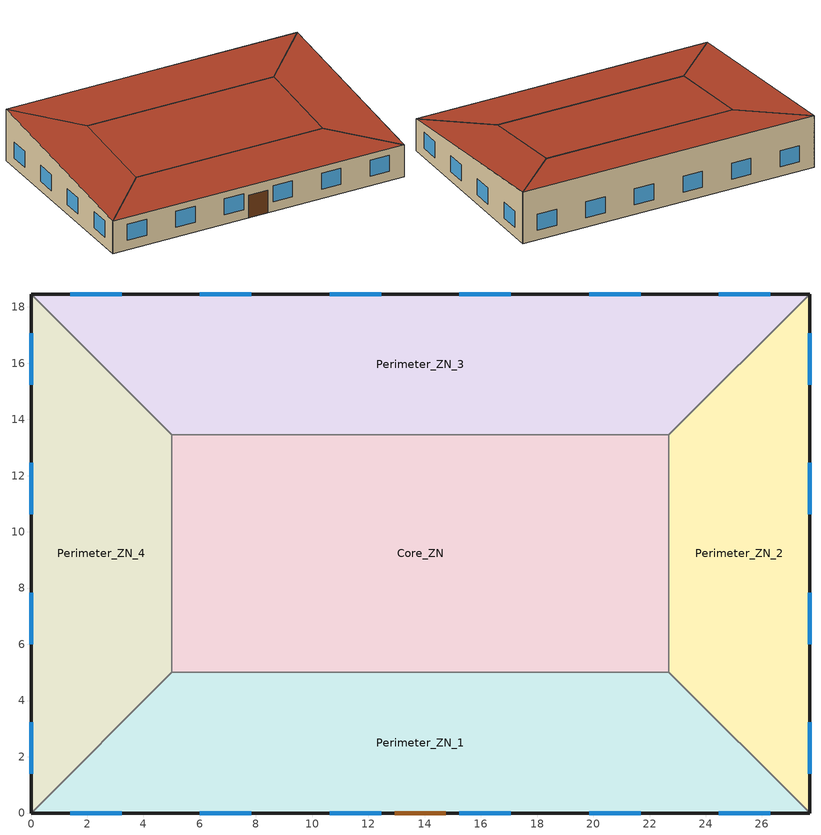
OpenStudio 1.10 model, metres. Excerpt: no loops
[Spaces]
Core_ZN
 floor ground: 22.69,13.46 22.69,5 5,5 5,13.46 z0
 wall to Perimeter_ZN_4: 5,13.46,4.4 5,13.46,0 5,5,0 5,5,3.55
 wall to Perimeter_ZN_2: 22.69,5,3.55 22.69,5,0 22.69,13.46,0 22.69,13.46,4.4
 wall to Perimeter_ZN_3: 22.69,13.46 5,13.46 z0:4.4
 wall to Perimeter_ZN_1: 5,5 22.69,5 z0:3.55
 roof outside: 22.69,5,3.55 22.69,13.46,4.4 5,13.46,4.4 5,5,3.55
Perimeter_ZN_3
 floor ground: 27.69,18.46 22.69,13.46 5,13.46 0,18.46 z0
 wall outside: 27.69,18.46 0,18.46 z0:4.9
 wall to Perimeter_ZN_2: 22.69,13.46,4.4 22.69,13.46,0 27.69,18.46,0 27.69,18.46,4.9
 wall to Perimeter_ZN_4: 0,18.46,4.9 0,18.46,0 5,13.46,0 5,13.46,4.4
 window: 26.3,18.46 24.47,18.46 / 3.22,18.46 1.39,18.46 / 21.68,18.46 19.85,18.46 / 12.45,18.46 10.62,18.46 / 7.84,18.46 6.01,18.46 / 17.07,18.46 15.24,18.46 z0.9:2.42
 roof outside: 22.69,13.46,4.4 27.69,18.46,4.9 0,18.46,4.9 5,13.46,4.4
Perimeter_ZN_2
 floor ground: 27.69,18.46 27.69,0 22.69,5 22.69,13.46 z0
 wall outside: 27.69,0,3.05 27.69,0,0 27.69,18.46,0 27.69,18.46,4.9
 wall to Perimeter_ZN_1: 22.69,5,3.55 22.69,5,0 27.69,0,0 27.69,0,3.05
 window: 27.69,1.39 27.69,3.22 / 27.69,6.01 27.69,7.84 / 27.69,10.62 27.69,12.45 / 27.69,15.24 27.69,17.07 z0.9:2.42
 roof outside: 27.69,0,3.05 27.69,18.46,4.9 22.69,13.46,4.4 22.69,5,3.55
Perimeter_ZN_1
 floor ground: 22.69,5 27.69,0 0,0 5,5 z0
 wall outside: 0,0 27.69,0 z0:3.05
 wall to Perimeter_ZN_4: 5,5,3.55 5,5,0 0,0,0 0,0,3.05
 window: 6.01,0 7.84,0 / 15.24,0 17.07,0 / 24.47,0 26.3,0 / 1.39,0 3.22,0 / 10.62,0 12.45,0 / 19.85,0 21.68,0 z0.9:2.42
 door: 12.93,0 14.76,0 z0:2.13
 roof outside: 27.69,0,3.05 22.69,5,3.55 5,5,3.55 0,0,3.05
Perimeter_ZN_4
 floor ground: 0,18.46 5,13.46 5,5 0,0 z0
 wall outside: 0,18.46,4.9 0,18.46,0 0,0,0 0,0,3.05
 window: 0,3.22 0,1.39 / 0,12.45 0,10.62 / 0,17.07 0,15.24 / 0,7.84 0,6.01 z0.9:2.42
 roof outside: 0,0,3.05 5,5,3.55 5,13.46,4.4 0,18.46,4.9
[Site]
Houston Bush Intercontinental_TX_USA: Latitude {deg}=30; Longitude {deg}=-95.37; Time Zone {hr}=-6; Elevation {m}=29; Terrain=City
[Building]
DOE Ref Pre-1980-SmallOffice-ASHRAE 169-2006-2A created: 2016-02-16 11:43:09 -0800: North Axis {deg}=0; Default Construction Set=DOE Ref Pre-1980 - Office - ASHRAE 169-2006-2A adj roof insulation adj ext wall insulation
[Site:GroundTemperature:BuildingSurface]
20.541, 20.346, 20.801, 22.127, 22.752, 22.868, 22.937, 22.96, 22.981, 22.822, 21.631, 20.645
[Site:WaterMainsTemperature]
Calculation Method=Correlation; Annual Average Outdoor Air Temperature {C}=20.3167; Maximum Difference In Monthly Average Outdoor Air Temperatures {deltaC}=17.8
[SizingPeriod:DesignDay] Barometric Pressure {Pa}=100977; Sky Clearness=0; Rain Indicator=0; Snow Indicator=0; Day of Month=21; Daylight Saving Time Indicator=0; Humidity Indicating Type=Wetbulb; Dry-Bulb Temperature Range Modifier Type=DefaultMultipliers
Name | Maximum Dry-Bulb Temperature {C} | Daily Dry-Bulb Temperature Range {deltaC} | Humidity Indicating Conditions at Maximum Dry-Bulb {BasedOnField A3} | Wind Speed {m/s} | Wind Direction {deg} | Month | Day Type | Solar Model Indicator | ASHRAE Taub | ASHRAE Taud
Houston Bush Intercontinental Ann Htg 99.6% Condns DB | -1.6 | 0 | -1.6 | 2.8 | 0 | 1 | WinterDesignDay | ASHRAEClearSky
Houston Bush Intercontinental Ann Clg .4% Condns DB=>MWB | 36 | 10.1 | 24.8 | 3.5 | 170 | 7 | SummerDesignDay | ASHRAETau | 0.499 | 1.97
[ClimateZones]
Climate Zone Institution Name 1=ASHRAE; Climate Zone Document Name 1=ANSI/ASHRAE Standard 169; Climate Zone Document Year 1=2006; Climate Zone Institution Name 2=CEC; Climate Zone Document Name 2=California Climate Zone Descriptions; Climate Zone Document Year 2=1995
[Material:NoMass] Thermal Absorptance=0.9; Solar Absorptance=0.7
Name | Roughness | Thermal Resistance {m2-K/W} | Visible Absorptance
CP02 CARPET PAD | VeryRough | 0.21648 | 0.8
Typical Carpet Pad | Smooth | 0.21648 | 0.8
Typical Insulation | Smooth | 0.0282222 | 0.7
Typical Insulation R-8.88_R-value 15.38 (ft^2*h*R/Btu) | Smooth | 2.70857 | 0.7
Typical Insulation R-19 | Smooth | 3.34609 | 0.7
[Material]
Name | Roughness | Thickness {m} | Conductivity {W/m-K} | Density {kg/m3} | Specific Heat {J/kg-K} | Thermal Absorptance | Solar Absorptance | Visible Absorptance
100mm Normalweight concrete floor | MediumSmooth | 0.1016 | 2.31 | 2322 | 832
G01 13mm gypsum board | Smooth | 0.0127 | 0.16 | 800 | 1090 | 0.9 | 0.7 | 0.5
4 in. Normalweight Concrete Floor | MediumRough | 0.1016 | 2.31 | 2322 | 832 | 0.9 | 0.7 | 0.7
Roof Membrane | VeryRough | 0.0095 | 0.16 | 1121.29 | 1460 | 0.9 | 0.77 | 0.7
HW CONCRETE | Rough | 0.1016 | 1.31125 | 2240 | 837.36 | 0.9 | 0.7 | 0.7
8 in. Concrete Block Basement Wall | MediumRough | 0.2032 | 1.326 | 1842 | 912 | 0.9 | 0.7 | 0.7
F08 Metal surface | Smooth | 0.0008 | 45.28 | 7824 | 500 | 0.9 | 0.7 | 0.7
G05 25mm wood | MediumSmooth | 0.0254 | 0.15 | 608 | 1630 | 0.9 | 0.5 | 0.5
Std Wood 6inch | MediumSmooth | 0.15 | 0.12 | 540 | 1210 | 0.9 | 0.7 | 0.7
1/2IN Gypsum 1 | Smooth | 0.01271 | 0.16 | 784.9 | 830 | 0.9 | 0.92 | 0.92
Wood Siding | MediumSmooth | 0.01 | 0.11 | 544.62 | 1210 | 0.9 | 0.78 | 0.78
Wall Insulation [34]_R-value 10.53 (ft^2*h*R/Btu) | MediumRough | 0.0834498 | 0.045 | 265 | 836.8 | 0.9 | 0.7 | 0.7
[Construction]
Typical Interior Floor: 100mm Normalweight concrete floor, CP02 CARPET PAD
Typical Interior Wall: G01 13mm gypsum board, G01 13mm gypsum board
Typical Interior Ceiling: CP02 CARPET PAD, 100mm Normalweight concrete floor
ext-slab-mass: HW CONCRETE, CP02 CARPET PAD
Typical Insulated Basement Mass Wall: 8 in. Concrete Block Basement Wall
U 1.22 SHGC 0.54 Simple Glazing Window: U 1.22 SHGC 0.54 Simple Glazing
Typical Insulated Metal Door: F08 Metal surface, Typical Insulation
Typical Overhead Door: Typical Insulation
Typical Interior Window: Clear 3mm
Typical Interior Door; Typical Interior Partition: G05 25mm wood
InteriorFurnishings: Std Wood 6inch
Roof_Concrete_IEAD adj roof insulation: Roof Membrane, Typical Insulation R-8.88_R-value 15.38 (ft^2*h*R/Btu), HW CONCRETE
189.1-2009 Nonres 1A Ext Wall Wood-Framed and Other adj ext wall insulation: Wood Siding, Wall Insulation [34]_R-value 10.53 (ft^2*h*R/Btu), 1/2IN Gypsum 1
Typical Insulated Exterior Mass Floor adj U 0.052: 4 in. Normalweight Concrete Floor, Typical Insulation R-19, Typical Carpet Pad
U 0.25 SHGC 0.20 VT 0.45 Simple Glazing Window: U 0.25 SHGC 0.20 VT 0.45 Simple Glazing
[WindowMaterial:SimpleGlazingSystem] Visible Transmittance=0.38
Name | U-Factor {W/m2-K} | Solar Heat Gain Coefficient
U 1.22 SHGC 0.54 Simple Glazing | 6.92748 | 0.54
U 0.25 SHGC 0.20 VT 0.45 Simple Glazing | 1.4195 | 0.2
[WindowMaterial:Glazing]
Clear 3mm: Optical Data Type=SpectralAverage; Thickness {m}=0.003; Solar Transmittance at Normal Incidence=0.837; Front Side Solar Reflectance at Normal Incidence=0.075; Back Side Solar Reflectance at Normal Incidence=0.075; Visible Transmittance at Normal Incidence=0.898; Front Side Visible Reflectance at Normal Incidence=0.081; Back Side Visible Reflectance at Normal Incidence=0.081; Infrared Transmittance at Normal Incidence=0; Front Side Infrared Hemispherical Emissivity=0.84; Back Side Infrared Hemispherical Emissivity=0.84; Conductivity {W/m-K}=0.9; Dirt Correction Factor for Solar and Visible Transmittance=1; Solar Diffusing=No
[DefaultConstructionSet]
DOE Ref Pre-1980 - Office - ASHRAE 169-2006-2A adj roof insulation adj ext wall insulation: Default Exterior Surface Constructions=Default Surface Constructions 1 adj roof insulation adj ext wall insulation; Default Interior Surface Constructions=Default Surface Constructions 6; Default Ground Contact Surface Constructions=Default Surface Constructions 7; Default Exterior SubSurface Constructions=Default Sub Surface Constructions 5; Default Interior SubSurface Constructions=Default Sub Surface Constructions 6; Interior Partition Construction=Typical Interior Partition
[DefaultSurfaceConstructions]
Name | Floor Construction | Wall Construction | Roof Ceiling Construction
Default Surface Constructions 1 adj roof insulation adj ext wall insulation | Typical Insulated Exterior Mass Floor adj U 0.052 | 189.1-2009 Nonres 1A Ext Wall Wood-Framed and Other adj ext wall insulation | Roof_Concrete_IEAD adj roof insulation
Default Surface Constructions 6 | Typical Interior Floor | Typical Interior Wall | Typical Interior Ceiling
Default Surface Constructions 7 | ext-slab-mass | Typical Insulated Basement Mass Wall
[DefaultSubSurfaceConstructions]
Name | Fixed Window Construction | Operable Window Construction | Door Construction | Overhead Door Construction | Tubular Daylight Dome Construction | Tubular Daylight Diffuser Construction
Default Sub Surface Constructions 5 | U 0.25 SHGC 0.20 VT 0.45 Simple Glazing Window | U 1.22 SHGC 0.54 Simple Glazing Window | Typical Insulated Metal Door | Typical Overhead Door | Typical Interior Window | Typical Interior Window
Default Sub Surface Constructions 6 | Typical Interior Window | Typical Interior Window | Typical Interior Door
[Space] Space Type=Office WholeBuilding - Sm Office; Part of Total Floor Area=Yes
Name | Thermal Zone
Core_ZN | Core_ZN ZN
Perimeter_ZN_2 | Perimeter_ZN_2 ZN
Perimeter_ZN_3 | Perimeter_ZN_3 ZN
Perimeter_ZN_1 | Perimeter_ZN_1 ZN
Perimeter_ZN_4 | Perimeter_ZN_4 ZN
[SpaceType]
Office WholeBuilding - Sm Office: Default Schedule Set=Office WholeBuilding - Sm Office Schedule Set; Design Specification Outdoor Air Object=Office WholeBuilding - Sm Office Ventilation; Standards Building Type=Office; Standards Space Type=WholeBuilding - Sm Office
[DefaultScheduleSet]
Office WholeBuilding - Sm Office Schedule Set: Number of People Schedule=Small Office Bldg Occ; People Activity Level Schedule=Small Office Activity; Lighting Schedule=Office Bldg Light; Electric Equipment Schedule=Small Office Bldg Equip; Infiltration Schedule=Small Office Infil Quarter On
[ThermostatSetpoint:DualSetpoint]
Office WholeBuilding - Sm Office Thermostat: Heating Setpoint Temperature Schedule=Small Office HtgSetp; Cooling Setpoint Temperature Schedule=Small Office ClgSetp
[People:Definition]
Office WholeBuilding - Sm Office People Definition: Number of People Calculation Method=People/Area; People per Space Floor Area {person/m2}=0.0538196; Fraction Radiant=0.3
[People]
Office WholeBuilding - Sm Office People: People Definition=Office WholeBuilding - Sm Office People Definition; Space or SpaceType=Office WholeBuilding - Sm Office; Work Efficiency Schedule=Work Efficiency Schedule; Clothing Insulation Schedule=Clothing Schedule; Air Velocity Schedule=Air Velocity Schedule
[Lights:Definition]
Office WholeBuilding - Sm Office Lights Definition: Design Level Calculation Method=Watts/Area; Watts per Space Floor Area {W/m2}=19.4827; Fraction Radiant=0.7; Fraction Visible=0.2
[Lights]
Office WholeBuilding - Sm Office Lights: Lights Definition=Office WholeBuilding - Sm Office Lights Definition; Space or SpaceType=Office WholeBuilding - Sm Office
[ElectricEquipment:Definition]
Office WholeBuilding - Sm Office Elec Equip Definition: Design Level Calculation Method=Watts/Area; Watts per Space Floor Area {W/m2}=10.7639; Fraction Radiant=0.5
[ElectricEquipment]
Office WholeBuilding - Sm Office Elec Equip: Electric Equipment Definition=Office WholeBuilding - Sm Office Elec Equip Definition; Space or SpaceType=Office WholeBuilding - Sm Office
[DesignSpecification:OutdoorAir]
Office WholeBuilding - Sm Office Ventilation: Outdoor Air Method=Sum; Outdoor Air Flow per Person {m3/s-person}=0.00943895
[InternalMass:Definition]
Internal Mass Definition 1: Construction=InteriorFurnishings; Design Level Calculation Method=SurfaceArea/Area; Surface Area per Space Floor Area=2
[InternalMass] Internal Mass Definition=Internal Mass Definition 1
Name | Space or SpaceType
Perimeter_ZN_1 Mass | Perimeter_ZN_1
Perimeter_ZN_2 Mass | Perimeter_ZN_2
Perimeter_ZN_3 Mass | Perimeter_ZN_3
Perimeter_ZN_4 Mass | Perimeter_ZN_4
Core_ZN Mass | Core_ZN
[ThermalZone] Thermostat=Office WholeBuilding - Sm Office Thermostat; Use Ideal Air Loads=No
Perimeter_ZN_4 ZN; Perimeter_ZN_2 ZN; Core_ZN ZN; Perimeter_ZN_1 ZN; Perimeter_ZN_3 ZN
[Exterior:Lights:Definition]
NonDimming Exterior Lights Def: Design Level {W}=2766
[Exterior:Lights]
NonDimming Exterior Lights Def: Exterior Lights Definition=NonDimming Exterior Lights Def; Schedule=SmallOffice Exterior Lights Always On; Control Option=AstronomicalClock
[Schedule:Ruleset]
Name | Default Day Schedule | Summer Design Day Schedule | Winter Design Day Schedule
Small Office Infil Quarter On | Small Office Infil Quarter On Default | Small Office Infil Quarter On Summer Design Day | Small Office Infil Quarter On Winter Design Day
Clothing Schedule | Clothing Schedule Default Winter Clothes
Air Velocity Schedule | Air Velocity Schedule Default
Work Efficiency Schedule | Work Efficiency Schedule Default
Small Office Bldg Occ | Small Office Bldg Occ Default | Small Office Bldg Occ Summer Design Day | Small Office Bldg Occ Winter Design Day
Small Office Activity | Small Office Activity Default | Small Office Activity Summer Design Day | Small Office Activity Winter Design Day
Office Bldg Light | Office Bldg Light Default | Office Bldg Light Summer Design Day | Office Bldg Light Winter Design Day
Small Office Bldg Equip | Small Office Bldg Equip Default | Small Office Bldg Equip Summer Design Day | Small Office Bldg Equip Winter Design Day
Small Office HtgSetp | Small Office HtgSetp Default | Small Office HtgSetp Summer Design Day | Small Office HtgSetp Winter Design Day
Small Office ClgSetp | Small Office ClgSetp Default | Small Office ClgSetp Summer Design Day | Small Office ClgSetp Winter Design Day
SmallOffice Exterior Lights Always On | SmallOffice Exterior Lights Always On Default | SmallOffice Exterior Lights Always On Summer Design Day | SmallOffice Exterior Lights Always On Winter Design Day
[Schedule:Day]
Small Office Infil Quarter On Default; Small Office Infil Quarter On Summer Design Day: 6, 0, 1, 22, 0, 0.25, 24, 0, 1
Small Office Infil Quarter On Sun Day; Clothing Schedule Default Winter Clothes; Office Bldg Light Summer Design Day; Small Office Bldg Equip Summer Design Day; SmallOffice Exterior Lights Always On Default; SmallOffice Exterior Lights Always On Winter Design Day; SmallOffice Exterior Lights Always On Summer Design Day: 24, 0, 1
Small Office Infil Quarter On Winter Design Day; Small Office Infil Quarter On WntrDsn|Sat Day: 6, 0, 1, 18, 0, 0.25, 24, 0, 1
Clothing Schedule Summer Clothes: 24, 0, 0.5
Air Velocity Schedule Default: 24, 0, 0.2
Work Efficiency Schedule Default; Small Office Bldg Occ Winter Design Day; Small Office Bldg Occ WntrDsn|Sun Day; Office Bldg Light Winter Design Day; Small Office Bldg Equip Winter Design Day: 24, 0, 0
Small Office Bldg Occ Default: 6, 0, 0, 7, 0, 0.1, 8, 0, 0.2, 12, 0, 0.95, 13, 0, 0.5, 17, 0, 0.95, 18, 0, 0.3, 20, 0, 0.1, 24, 0, 0.05
Small Office Bldg Occ Sat Day: 6, 0, 0, 8, 0, 0.1, 12, 0, 0.3, 17, 0, 0.1, 24, 0, 0
Small Office Bldg Occ Summer Design Day: 6, 0, 0, 22, 0, 1, 24, 0, 0.05
Small Office Activity Default; Small Office Activity Winter Design Day; Small Office Activity Summer Design Day: 24, 0, 120
Office Bldg Light Default: 5, 0, 0.05, 7, 0, 0.1, 8, 0, 0.3, 17, 0, 0.9, 18, 0, 0.5, 20, 0, 0.3, 22, 0, 0.2, 23, 0, 0.1, 24, 0, 0.05
Office Bldg Light Sat Day: 6, 0, 0.05, 8, 0, 0.1, 12, 0, 0.3, 17, 0, 0.15, 24, 0, 0.05
Office Bldg Light Sun Day: 24, 0, 0.05
Small Office Bldg Equip Default: 8, 0, 0.4, 12, 0, 0.9, 13, 0, 0.8, 17, 0, 0.9, 18, 0, 0.5, 24, 0, 0.4
Small Office Bldg Equip Sat Day: 6, 0, 0.3, 8, 0, 0.4, 12, 0, 0.5, 17, 0, 0.35, 24, 0, 0.3
Small Office Bldg Equip Sun Day: 24, 0, 0.3
Small Office HtgSetp Default: 6, 0, 15.6, 22, 0, 21, 24, 0, 15.6
Small Office HtgSetp Sat Day: 6, 0, 15.6, 18, 0, 21, 24, 0, 15.6
Small Office HtgSetp Summer Design Day; Small Office HtgSetp SmrDsn|Sun Day: 24, 0, 15.6
Small Office HtgSetp Winter Design Day: 24, 0, 21
Small Office ClgSetp Default; Small Office ClgSetp Summer Design Day: 6, 0, 26.7, 22, 0, 24, 24, 0, 26.7
Small Office ClgSetp Sat Day: 6, 0, 26.7, 18, 0, 24, 24, 0, 26.7
Small Office ClgSetp Winter Design Day; Small Office ClgSetp WntrDsn|Sun Day: 24, 0, 26.7
[Schedule:Rule] Date Specification Type=DateRange; Start Day=1
Name | Schedule Ruleset | Rule Order | Day Schedule | Apply Sunday | Start Month | End Month | End Day | Apply Saturday
Schedule Rule 1 | Small Office Infil Quarter On | 1 | Small Office Infil Quarter On Sun Day | Yes | 1 | 12 | 31
Schedule Rule 2 | Small Office Infil Quarter On | 0 | Small Office Infil Quarter On WntrDsn|Sat Day |  | 1 | 12 | 31 | Yes
Schedule Rule 3 | Clothing Schedule | 0 | Clothing Schedule Summer Clothes |  | 5 | 9 | 30
Schedule Rule 4 | Small Office Bldg Occ | 1 | Small Office Bldg Occ Sat Day |  | 1 | 12 | 31 | Yes
Schedule Rule 5 | Small Office Bldg Occ | 0 | Small Office Bldg Occ WntrDsn|Sun Day | Yes | 1 | 12 | 31
Schedule Rule 6 | Office Bldg Light | 1 | Office Bldg Light Sat Day |  | 1 | 12 | 31 | Yes
Schedule Rule 7 | Office Bldg Light | 0 | Office Bldg Light Sun Day | Yes | 1 | 12 | 31
Schedule Rule 8 | Small Office Bldg Equip | 1 | Small Office Bldg Equip Sat Day |  | 1 | 12 | 31 | Yes
Schedule Rule 9 | Small Office Bldg Equip | 0 | Small Office Bldg Equip Sun Day | Yes | 1 | 12 | 31
Schedule Rule 10 | Small Office HtgSetp | 1 | Small Office HtgSetp Sat Day |  | 1 | 12 | 31 | Yes
Schedule Rule 11 | Small Office HtgSetp | 0 | Small Office HtgSetp SmrDsn|Sun Day | Yes | 1 | 12 | 31
Schedule Rule 12 | Small Office ClgSetp | 1 | Small Office ClgSetp Sat Day |  | 1 | 12 | 31 | Yes
Schedule Rule 13 | Small Office ClgSetp | 0 | Small Office ClgSetp WntrDsn|Sun Day | Yes | 1 | 12 | 31
